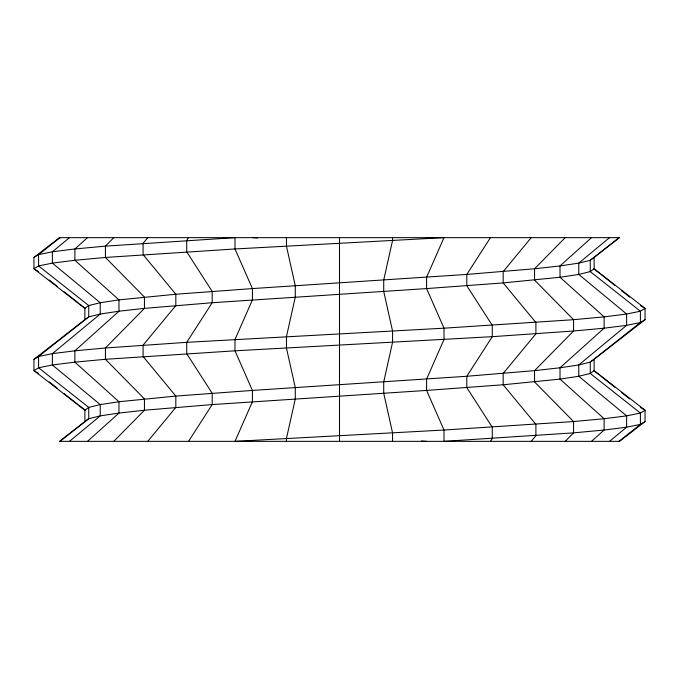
<?xml version="1.0" encoding="UTF-8"?>
<svg xmlns="http://www.w3.org/2000/svg" width="679" height="679" viewBox="0 0 679 679"><rect width="100%" height="100%" fill="white"/><g stroke="black" fill="none" stroke-linecap="round" stroke-linejoin="round"><path stroke-width="1.02" d="M188.541 237.65L186.725 240.476L186.725 251.799L212.188 291.401L212.188 302.724L186.725 342.326L186.725 353.649L212.188 393.251L212.188 404.574L188.541 441.35M490.459 237.65L466.812 274.426L466.812 285.749L492.275 325.351L492.275 336.674L466.812 376.276L466.812 387.599L492.275 427.201L492.275 438.524L490.459 441.35M147.776 237.65L143.099 243.311L143.099 254.625L175.827 294.236L175.827 305.55L143.099 345.161L143.099 356.475L175.827 396.086L175.827 407.4L147.776 441.35M531.224 237.65L503.173 271.6L503.173 282.914L535.901 322.525L535.901 333.839L503.173 373.45L503.173 384.764L535.901 424.375L535.901 435.689L531.224 441.35M113.792 237.65L105.432 246.137L74.885 248.964L52.376 251.799L38.593 254.625L33.95 257.451L33.95 268.774L84.875 308.376L84.875 319.699L33.95 359.301L33.95 370.624L84.875 410.226L84.875 421.549L59.413 441.35L619.587 441.35L645.05 421.549L645.05 410.226L594.125 370.624L594.125 359.301L645.05 319.699L645.05 308.376L594.125 268.774L594.125 257.451L619.587 237.65L59.413 237.65L33.95 257.451M113.792 441.35L144.449 410.226L212.188 404.574L426.59 390.425L503.173 384.764L560.014 379.111L578.771 376.276L590.255 373.45L594.125 370.624M565.208 237.65L534.551 268.774L466.812 274.426L252.41 288.575L175.827 294.236L118.986 299.889L100.229 302.724L88.745 305.55L84.875 308.376M565.208 441.35L573.568 432.863L604.115 430.036L626.624 427.201L640.407 424.375L645.05 421.549M87.489 237.65L74.885 248.964L74.885 260.286L118.986 299.889L118.986 311.211L74.885 350.814L52.376 353.649L38.593 356.475L33.95 359.301M87.489 441.35L118.986 413.061L144.449 410.226L144.449 398.913L105.432 359.301L105.432 347.988L144.449 308.376L212.188 302.724L426.59 288.575L503.173 282.914L560.014 277.261L578.771 274.426L590.255 271.6L594.125 268.774M591.511 237.65L560.014 265.939L534.551 268.774L534.551 280.087L573.568 319.699L573.568 331.012L534.551 370.624L466.812 376.276L252.41 390.425L175.827 396.086L118.986 401.739L100.229 404.574L88.745 407.4L84.875 410.226M591.511 441.35L604.115 430.036L604.115 418.714L560.014 379.111L560.014 367.789L604.115 328.186L626.624 325.351L640.407 322.525L645.05 319.699M69.47 237.65L52.376 251.799L52.376 263.113L100.229 302.724L100.229 314.038L52.376 353.649L52.376 364.962L100.229 404.574L100.229 415.887L69.47 441.35M609.53 237.65L578.771 263.113L560.014 265.939L560.014 277.261L604.115 316.864L604.115 328.186L573.568 331.012L492.275 336.674L234.993 350.814L105.432 359.301L74.885 362.136L52.376 364.962L38.593 367.789L33.95 370.624L38.593 373.45M609.53 441.35L626.624 427.201L626.624 415.887L578.771 376.276L578.771 364.962L626.624 325.351L626.624 314.038L578.771 274.426L578.771 263.113L590.255 260.286L594.125 257.451M60.083 237.65L38.593 254.625L38.593 265.939L88.745 305.55L88.745 316.864L38.593 356.475L38.593 367.789L88.745 407.4L88.745 418.714L60.083 441.35M618.917 237.65L590.255 260.286L590.255 271.6L640.407 311.211L640.407 322.525L590.255 362.136L578.771 364.962L560.014 367.789L534.551 370.624L534.551 381.938L573.568 421.549L573.568 432.863L444.007 441.35L444.007 430.036L426.59 390.425L426.59 379.111L444.007 339.5L444.007 328.186L426.59 288.575L426.59 277.261L444.007 237.65L234.993 248.964L105.432 257.451L74.885 260.286L52.376 263.113L38.593 265.939L33.95 268.774L38.593 271.6M618.917 441.35L640.407 424.375L640.407 413.061L590.255 373.45L590.255 362.136L594.125 359.301M84.875 319.699L88.745 316.864L100.229 314.038L118.986 311.211L144.449 308.376L144.449 297.062L105.432 257.451L105.432 246.137L234.993 237.65L234.993 248.964L252.41 288.575L252.41 299.889L234.993 339.5L234.993 350.814L252.41 390.425L252.41 401.739L234.993 441.35L444.007 430.036L573.568 421.549L604.115 418.714L626.624 415.887L640.407 413.061L645.05 410.226L640.407 407.4M84.875 421.549L88.745 418.714L100.229 415.887L118.986 413.061L118.986 401.739L74.885 362.136L74.885 350.814L105.432 347.988L186.725 342.326L444.007 328.186L573.568 319.699L604.115 316.864L626.624 314.038L640.407 311.211L645.05 308.376L640.407 305.55M252.41 237.65L257.638 237.998M421.362 441.002L426.59 441.35M426.59 237.65L431.742 238.015M247.258 440.985L252.41 441.35M593.548 268.536L599.302 273.085M600.94 274.384L614.919 285.418M621.497 290.612L629.722 297.105M593.548 370.386L599.302 374.935M600.94 376.234L614.919 387.268M621.497 392.462L629.722 398.955M49.278 280.045L57.503 286.538M64.081 291.732L78.06 302.766M79.698 304.065L85.452 308.614M49.278 381.895L57.503 388.388M64.081 393.582L78.06 404.616M79.698 405.915L85.452 410.464M392.555 237.65L392.555 240.476L383.711 280.087L383.711 291.401L392.555 331.012L392.555 342.326L383.711 381.938L383.711 393.251L392.555 432.863L392.555 441.35M339.5 237.65L339.5 441.35M286.445 237.65L286.445 246.137L295.289 285.749L295.289 297.062L286.445 336.674L286.445 347.988L295.289 387.599L295.289 398.913L286.445 438.524L286.445 441.35"/></g></svg>
